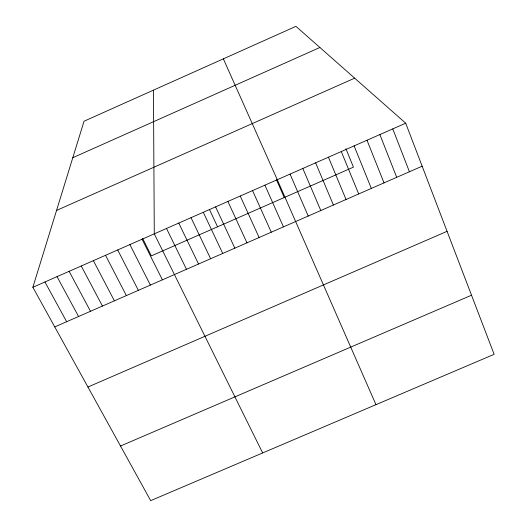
<?xml version="1.0" encoding="UTF-8"?>
<svg xmlns="http://www.w3.org/2000/svg" width="527" height="527" viewBox="0 0 527 527"><rect width="100%" height="100%" fill="white"/><g stroke="black" fill="none" stroke-linecap="round" stroke-linejoin="round"><path stroke-width="0.79" d="M32.865 287.287L84.043 121.223L295.943 26.35L405.698 123.199L494.135 354.322L150.682 500.65L32.865 287.287L405.698 123.199M72.798 157.705L319.902 47.489M56.554 210.425L354.671 78.167M54.755 326.924L422.153 166.196M87.943 387.022L447.074 231.327M120.518 446.02L471.52 295.219M44.94 281.971L66.652 321.72M57.028 276.655L78.569 316.51M69.129 271.326L90.499 311.286M81.244 265.99L102.442 306.062M93.378 260.654L114.405 300.831M105.532 255.305L126.381 295.594M117.699 249.95L138.37 290.344M129.879 244.587L150.373 285.094M142.567 238.283L151.354 255.865L353.439 167.151L345.936 148.772M142.073 239.225L162.395 279.837M262.657 452.943L154.286 233.85L153.449 90.15M166.512 228.468L186.479 269.297M178.758 223.079L198.547 264.02M191.018 217.684L210.629 258.737M203.297 212.276L222.73 253.441M209.509 209.621L217.572 226.801M215.589 206.867L234.838 248.145M227.895 201.452L246.965 242.835M240.22 196.031L259.113 237.525M252.558 190.596L271.273 232.203M223.369 58.846L277.288 179.714L375.968 404.664M264.916 185.161L283.447 226.88M276.3 179.417L284.251 197.526M290.048 174.094L308.216 216.044M302.834 168.475L320.805 210.536M315.627 162.843L333.413 205.016M328.446 157.198L346.041 199.496M341.279 151.552L358.683 193.962M354.124 145.9L371.344 188.422M366.996 140.235L384.018 182.882M379.881 134.563L396.712 177.329M392.78 128.884L409.426 171.762"/></g></svg>
